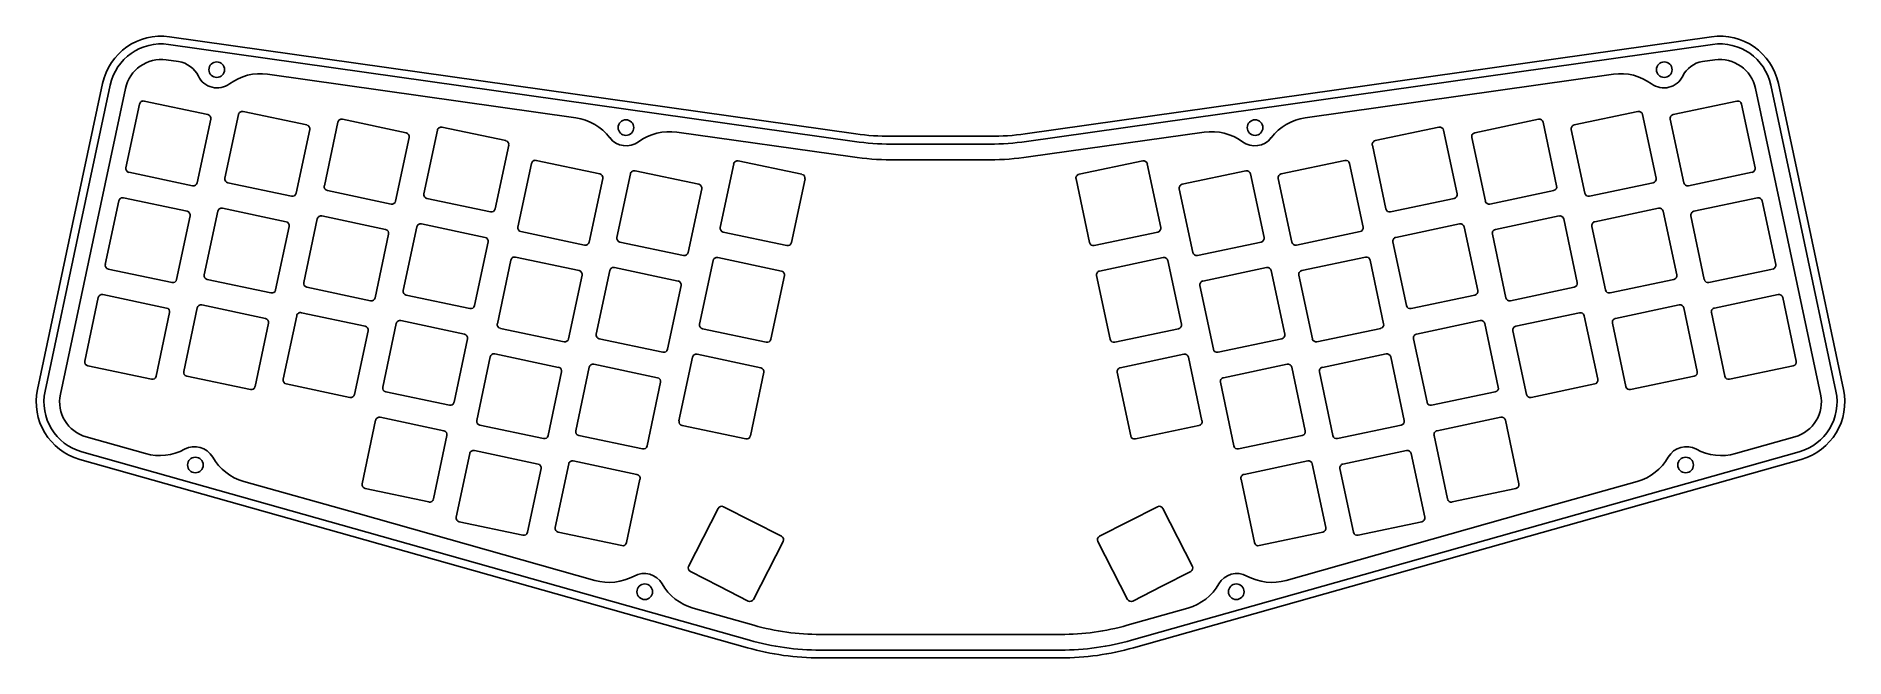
# Model space of a CAD drawing. Header units: millimetres. Extents: x -14 to 334, y -43 to 76.
import ezdxf

# ---------------------------------------------------------------- set-up
doc = ezdxf.new("R2010")
doc.units = ezdxf.units.MM
doc.header["$MEASUREMENT"] = 0
doc.layers.add('plate_outline', color=210, linetype='CONTINUOUS')

msp = doc.modelspace()

# ---------------------------------------------------------------- linework, layer by layer
at = {"layer": 'plate_outline', "linetype": 'Continuous'}
for p, q in [((13.81, 71.48), (11.45, 71.82)), ((306.45, 71.48), (308.8, 71.82)), ((-2.13, 39.3), (3.62, 66.34)), ((322.38, 39.3), (316.63, 66.34)), ((3.7, 51.1), (6.3, 63.32)), ((7.19, 63.9), (19.42, 61.3)), ((313.06, 63.9), (300.83, 61.3)), ((316.55, 51.1), (313.95, 63.32)), ((20, 60.41), (17.4, 48.19)), ((22.71, 49.1), (25.3, 61.33)), ((26.19, 61.91), (38.42, 59.31)), ((41.81, 47.6), (44.41, 59.82)), ((45.3, 60.4), (57.52, 57.8)), ((274.95, 60.4), (262.73, 57.8)), ((278.44, 47.6), (275.84, 59.82)), ((294.06, 61.91), (281.83, 59.31)), ((297.55, 49.1), (294.95, 61.33)), ((300.26, 60.41), (302.85, 48.19)), ((39, 58.42), (36.4, 46.19)), ((58.1, 56.91), (55.5, 44.69)), ((60.91, 46.09), (63.51, 58.32)), ((64.4, 58.9), (76.63, 56.3)), ((255.85, 58.9), (243.62, 56.3)), ((259.34, 46.09), (256.74, 58.32)), ((262.15, 56.91), (264.75, 44.69)), ((281.25, 58.42), (283.85, 46.19)), ((77.21, 55.41), (74.61, 43.18)), ((82.47, 52.5), (94.69, 49.9)), ((121.3, 52.43), (133.53, 49.83)), ((198.95, 52.43), (186.73, 49.83)), ((237.79, 52.5), (225.56, 49.9)), ((243.05, 55.41), (245.64, 43.18)), ((16.51, 47.61), (4.28, 50.21)), ((78.98, 39.7), (81.58, 51.92)), ((95.27, 49.01), (92.67, 36.79)), ((97.98, 37.7), (100.58, 49.93)), ((101.47, 50.51), (113.7, 47.91)), ((117.81, 39.62), (120.41, 51.85)), ((134.11, 48.94), (131.51, 36.71)), ((186.15, 48.94), (188.75, 36.71)), ((202.44, 39.62), (199.84, 51.85)), ((218.78, 50.51), (206.56, 47.91)), ((222.27, 37.7), (219.67, 49.93)), ((224.98, 49.01), (227.58, 36.79)), ((241.27, 39.7), (238.67, 51.92)), ((303.74, 47.61), (315.97, 50.21)), ((3.24, 45.32), (15.47, 42.72)), ((35.51, 45.61), (23.28, 48.21)), ((54.61, 44.11), (42.39, 46.71)), ((73.72, 42.6), (61.49, 45.2)), ((114.27, 47.02), (111.67, 34.79)), ((205.98, 47.02), (208.58, 34.79)), ((246.53, 42.6), (258.76, 45.2)), ((265.64, 44.11), (277.87, 46.71)), ((284.74, 45.61), (296.97, 48.21)), ((317.01, 45.32), (304.78, 42.72)), ((-0.25, 32.51), (2.35, 44.74)), ((16.05, 41.83), (13.45, 29.6)), ((18.75, 30.52), (21.35, 42.74)), ((22.24, 43.32), (34.47, 40.72)), ((41.35, 41.82), (53.57, 39.22)), ((278.91, 41.82), (266.68, 39.22)), ((298.01, 43.32), (285.78, 40.72)), ((301.5, 30.52), (298.9, 42.74)), ((304.21, 41.83), (306.8, 29.6)), ((320.5, 32.51), (317.9, 44.74)), ((-2.13, 39.3), (-8.87, 7.56)), ((35.05, 39.83), (32.45, 27.61)), ((37.86, 29.01), (40.46, 41.24)), ((54.15, 38.33), (51.55, 26.1)), ((56.96, 27.51), (59.56, 39.73)), ((60.45, 40.31), (72.68, 37.71)), ((91.78, 36.21), (79.56, 38.81)), ((130.62, 36.13), (118.39, 38.73)), ((189.64, 36.13), (201.86, 38.73)), ((228.47, 36.21), (240.7, 38.81)), ((259.8, 40.31), (247.57, 37.71)), ((263.29, 27.51), (260.69, 39.73)), ((266.1, 38.33), (268.7, 26.1)), ((282.39, 29.01), (279.79, 41.24)), ((285.21, 39.83), (287.8, 27.61)), ((322.38, 39.3), (329.13, 7.56)), ((73.26, 36.82), (70.66, 24.6)), ((110.78, 34.21), (98.56, 36.81)), ((209.47, 34.21), (221.7, 36.81)), ((247, 36.82), (249.59, 24.6)), ((12.56, 29.02), (0.33, 31.62)), ((75.03, 21.11), (77.63, 33.34)), ((78.52, 33.92), (90.74, 31.32)), ((94.03, 19.12), (96.63, 31.34)), ((97.52, 31.92), (109.74, 29.32)), ((113.86, 21.04), (116.46, 33.26)), ((117.35, 33.84), (129.58, 31.24)), ((202.9, 33.84), (190.68, 31.24)), ((206.39, 21.04), (203.79, 33.26)), ((222.73, 31.92), (210.51, 29.32)), ((226.22, 19.12), (223.62, 31.34)), ((241.74, 33.92), (229.51, 31.32)), ((245.22, 21.11), (242.62, 33.34)), ((307.69, 29.02), (319.92, 31.62)), ((31.56, 27.03), (19.33, 29.63)), ((50.66, 25.52), (38.44, 28.12)), ((91.32, 30.43), (88.72, 18.2)), ((110.32, 28.43), (107.72, 16.21)), ((130.15, 30.35), (127.56, 18.13)), ((190.1, 30.35), (192.7, 18.13)), ((209.93, 28.43), (212.53, 16.21)), ((228.93, 30.43), (231.53, 18.2)), ((269.59, 25.52), (281.82, 28.12)), ((288.69, 27.03), (300.92, 29.63)), ((-4.2, 13.93), (-1.6, 26.15)), ((-0.71, 26.73), (11.52, 24.13)), ((18.29, 24.74), (30.52, 22.14)), ((69.77, 24.02), (57.54, 26.62)), ((250.48, 24.02), (262.71, 26.62)), ((301.96, 24.74), (289.73, 22.14)), ((320.96, 26.73), (308.73, 24.13)), ((324.45, 13.93), (321.85, 26.15)), ((12.1, 23.24), (9.5, 11.02)), ((14.8, 11.93), (17.4, 24.16)), ((31.1, 21.25), (28.5, 9.02)), ((33.91, 10.43), (36.51, 22.65)), ((37.4, 23.23), (49.62, 20.63)), ((53.01, 8.92), (55.61, 21.15)), ((56.5, 21.73), (68.73, 19.13)), ((263.75, 21.73), (251.52, 19.13)), ((267.24, 8.92), (264.64, 21.15)), ((282.86, 23.23), (270.63, 20.63)), ((286.34, 10.43), (283.74, 22.65)), ((289.16, 21.25), (291.75, 9.02)), ((305.45, 11.93), (302.85, 24.16)), ((308.16, 23.24), (310.75, 11.02)), ((50.2, 19.74), (47.6, 7.52)), ((69.31, 18.24), (66.71, 6.01)), ((87.83, 17.62), (75.61, 20.22)), ((106.83, 15.63), (94.61, 18.23)), ((126.67, 17.55), (114.44, 20.15)), ((193.59, 17.55), (205.81, 20.15)), ((213.42, 15.63), (225.65, 18.23)), ((232.42, 17.62), (244.65, 20.22)), ((250.95, 18.24), (253.55, 6.01)), ((270.05, 19.74), (272.65, 7.52)), ((71.08, 2.53), (73.68, 14.75)), ((74.57, 15.33), (86.79, 12.73)), ((109.91, 2.45), (112.51, 14.68)), ((113.4, 15.26), (125.63, 12.66)), ((206.85, 15.26), (194.63, 12.66)), ((210.34, 2.45), (207.74, 14.68)), ((245.69, 15.33), (233.46, 12.73)), ((249.17, 2.53), (246.58, 14.75)), ((8.61, 10.44), (-3.62, 13.04)), ((27.61, 8.44), (15.38, 11.04)), ((87.37, 11.84), (84.77, -0.38)), ((90.08, 0.53), (92.68, 12.76)), ((93.57, 13.34), (105.79, 10.74)), ((126.2, 11.77), (123.61, -0.46)), ((194.05, 11.77), (196.65, -0.46)), ((226.69, 13.34), (214.46, 10.74)), ((230.17, 0.53), (227.57, 12.76)), ((232.88, 11.84), (235.48, -0.38)), ((292.64, 8.44), (304.87, 11.04)), ((311.64, 10.44), (323.87, 13.04)), ((46.71, 6.94), (34.49, 9.54)), ((65.82, 5.43), (53.59, 8.03)), ((106.37, 9.85), (103.77, -2.38)), ((213.88, 9.85), (216.48, -2.38)), ((254.43, 5.43), (266.66, 8.03)), ((273.54, 6.94), (285.77, 9.54)), ((49.06, -9.66), (51.66, 2.56)), ((52.55, 3.14), (64.78, 0.54)), ((83.88, -0.96), (71.66, 1.64)), ((122.72, -1.04), (110.49, 1.56)), ((197.54, -1.04), (209.76, 1.56)), ((236.37, -0.96), (248.6, 1.64)), ((267.7, 3.14), (255.47, 0.54)), ((271.19, -9.66), (268.59, 2.56)), ((-3.93, -0.64), (7.47, -3.86)), ((65.36, -0.35), (62.76, -12.57)), ((70.62, -3.25), (82.84, -5.85)), ((102.88, -2.96), (90.66, -0.36)), ((217.37, -2.96), (229.6, -0.36)), ((249.64, -3.25), (237.41, -5.85)), ((254.9, -0.35), (257.5, -12.57)), ((312.78, -3.86), (324.18, -0.64)), ((67.13, -16.06), (69.73, -3.83)), ((83.42, -6.74), (80.82, -18.97)), ((86.13, -18.05), (88.73, -5.82)), ((89.62, -5.25), (101.84, -7.85)), ((230.64, -5.25), (218.41, -7.85)), ((234.12, -18.05), (231.52, -5.82)), ((236.83, -6.74), (239.43, -18.97)), ((253.12, -16.06), (250.53, -3.83)), ((102.42, -8.74), (99.82, -20.96)), ((217.83, -8.74), (220.43, -20.96)), ((61.87, -13.15), (49.64, -10.55)), ((258.38, -13.15), (270.61, -10.55)), ((79.93, -19.55), (67.71, -16.95)), ((111.76, -25.52), (117.43, -14.38)), ((118.44, -14.05), (129.58, -19.73)), ((201.81, -14.05), (190.67, -19.73)), ((208.5, -25.52), (202.82, -14.38)), ((240.32, -19.55), (252.55, -16.95)), ((98.93, -21.54), (86.71, -18.94)), ((129.91, -20.74), (124.23, -31.87)), ((190.35, -20.74), (196.02, -31.87)), ((221.32, -21.54), (233.55, -18.94)), ((117.65, -29.36), (112.09, -26.53)), ((202.6, -29.36), (208.17, -26.53)), ((123.22, -32.2), (117.65, -29.36)), ((197.03, -32.2), (202.6, -29.36))]:
    msp.add_line(p, q, dxfattribs=at)
for points in [[(176.4, 57.61, -0.035181), (169.6, 57.13), (150.65, 57.13, -0.035181), (143.85, 57.61), (12.08, 76.27, 0.39421), (-0.78, 67.28), (-6.53, 40.24), (-13.27, 8.49, 0.395079), (-5.15, -4.97), (47.08, -19.72), (123.06, -41.17, 0.068911), (137.05, -43.11), (160.13, -43.11), (183.2, -43.11, 0.068911), (197.2, -41.17), (273.17, -19.72), (325.4, -4.97, 0.395079), (333.53, 8.49), (326.78, 40.24), (321.03, 67.28, 0.39421), (308.17, 76.27)], [(176.61, 56.13, -0.035181), (169.6, 55.63), (150.65, 55.63, -0.035181), (143.64, 56.13), (11.87, 74.79, 0.39421), (0.69, 66.96), (-5.06, 39.92), (-11.81, 8.18, 0.395079), (-4.74, -3.52), (47.49, -18.27), (123.46, -39.73, 0.068911), (137.05, -41.61), (160.13, -41.61), (183.2, -41.61, 0.068911), (196.79, -39.73), (272.76, -18.27), (325, -3.52, 0.395079), (332.06, 8.18), (325.31, 39.92), (319.57, 66.96, 0.39421), (308.38, 74.79)]]:
    msp.add_lwpolyline(points, format="xyb", close=True, dxfattribs=at)
for points in [[(90.09, 60.68), (30.92, 69.06)], [(289.34, 69.06), (230.17, 60.68)], [(26.33, -9.18), (48.3, -15.39), (93.77, -28.22)], [(226.48, -28.22), (271.95, -15.39), (293.92, -9.18)]]:
    msp.add_lwpolyline(points, dxfattribs=at)
for points in [[(210.76, 57.93), (177.03, 53.16, -0.035181), (169.6, 52.63), (150.65, 52.63, -0.035181), (143.22, 53.16), (109.49, 57.93)], [(112.63, -33.55), (124.28, -36.84, 0.068911), (137.05, -38.61), (160.13, -38.61), (183.2, -38.61, 0.068911), (195.97, -36.84), (207.62, -33.55)]]:
    msp.add_lwpolyline(points, format="xyb", dxfattribs=at)
for centre in [(21.15, 69.94), (299.11, 69.94), (99.72, 58.81), (220.53, 58.81), (17.04, -6.04), (303.21, -6.04), (103.34, -30.41), (216.92, -30.41)]:
    msp.add_circle(centre, 1.5, dxfattribs=at)
for centre, radius, start, end in [((10.47, 64.88), 7, 81.9405, 168), ((13.11, 66.53), 5, 25.6895, 81.9405), ((307.15, 66.53), 5, 98.0595, 154.3105), ((309.78, 64.88), 7, 12, 98.0595), ((21.22, 70.43), 4, 205.6895, 306.3558), ((29.52, 59.16), 10, 81.9405, 126.3558), ((290.74, 59.16), 10, 53.6442, 98.0595), ((299.04, 70.43), 4, 233.6442, 334.3105), ((7.04, 63.17), 0.75, 78, 168), ((313.22, 63.17), 0.75, 12, 102), ((19.26, 60.57), 0.75, 348, 78), ((26.04, 61.17), 0.75, 78, 168), ((38.26, 58.57), 0.75, 348, 78), ((45.14, 59.67), 0.75, 78, 168), ((88.69, 50.78), 10, 37.5252, 81.9405), ((231.57, 50.78), 10, 98.0595, 142.4748), ((275.11, 59.67), 0.75, 12, 102), ((281.99, 58.57), 0.75, 102, 192), ((294.22, 61.17), 0.75, 12, 102), ((300.99, 60.57), 0.75, 102, 192), ((57.37, 57.07), 0.75, 348, 78), ((64.25, 58.16), 0.75, 78, 168), ((76.47, 55.56), 0.75, 348, 78), ((99.79, 59.31), 4, 217.5252, 306.3558), ((108.09, 48.03), 10, 81.9405, 126.3558), ((212.17, 48.03), 10, 53.6442, 98.0595), ((220.46, 59.31), 4, 233.6442, 322.4748), ((243.78, 55.56), 0.75, 102, 192), ((256.01, 58.16), 0.75, 12, 102), ((262.88, 57.07), 0.75, 102, 192), ((82.31, 51.77), 0.75, 78, 168), ((121.14, 51.69), 0.75, 78, 168), ((199.11, 51.69), 0.75, 12, 102), ((237.94, 51.77), 0.75, 12, 102), ((4.44, 50.94), 0.75, 168, 258), ((23.44, 48.95), 0.75, 168, 258), ((94.54, 49.17), 0.75, 348, 78), ((101.31, 49.77), 0.75, 78, 168), ((133.37, 49.09), 0.75, 348, 78), ((186.88, 49.09), 0.75, 102, 192), ((218.94, 49.77), 0.75, 12, 102), ((225.71, 49.17), 0.75, 102, 192), ((296.81, 48.95), 0.75, 282, 12), ((315.81, 50.94), 0.75, 282, 12), ((3.09, 44.58), 0.75, 78, 168), ((16.66, 48.34), 0.75, 258, 348), ((35.67, 46.35), 0.75, 258, 348), ((42.54, 47.44), 0.75, 168, 258), ((61.65, 45.94), 0.75, 168, 258), ((113.54, 47.17), 0.75, 348, 78), ((206.71, 47.17), 0.75, 102, 192), ((258.6, 45.94), 0.75, 282, 12), ((277.71, 47.44), 0.75, 282, 12), ((284.59, 46.35), 0.75, 192, 282), ((303.59, 48.34), 0.75, 192, 282), ((317.17, 44.58), 0.75, 12, 102), ((15.31, 41.98), 0.75, 348, 78), ((22.09, 42.59), 0.75, 78, 168), ((41.19, 41.08), 0.75, 78, 168), ((54.77, 44.84), 0.75, 258, 348), ((73.87, 43.34), 0.75, 258, 348), ((246.38, 43.34), 0.75, 192, 282), ((265.48, 44.84), 0.75, 192, 282), ((279.06, 41.08), 0.75, 12, 102), ((298.17, 42.59), 0.75, 12, 102), ((304.94, 41.98), 0.75, 102, 192), ((34.31, 39.99), 0.75, 348, 78), ((53.42, 38.48), 0.75, 348, 78), ((60.3, 39.58), 0.75, 78, 168), ((79.71, 39.54), 0.75, 168, 258), ((118.55, 39.47), 0.75, 168, 258), ((201.71, 39.47), 0.75, 282, 12), ((240.54, 39.54), 0.75, 282, 12), ((259.96, 39.58), 0.75, 12, 102), ((266.83, 38.48), 0.75, 102, 192), ((285.94, 39.99), 0.75, 102, 192), ((72.52, 36.98), 0.75, 348, 78), ((91.94, 36.94), 0.75, 258, 348), ((98.71, 37.55), 0.75, 168, 258), ((110.94, 34.95), 0.75, 258, 348), ((130.77, 36.87), 0.75, 258, 348), ((189.48, 36.87), 0.75, 192, 282), ((209.31, 34.95), 0.75, 192, 282), ((221.54, 37.55), 0.75, 282, 12), ((228.31, 36.94), 0.75, 192, 282), ((247.73, 36.98), 0.75, 102, 192), ((0.49, 32.36), 0.75, 168, 258), ((78.36, 33.18), 0.75, 78, 168), ((90.59, 30.58), 0.75, 348, 78), ((97.36, 31.19), 0.75, 78, 168), ((117.19, 33.11), 0.75, 78, 168), ((203.06, 33.11), 0.75, 12, 102), ((222.89, 31.19), 0.75, 12, 102), ((229.66, 30.58), 0.75, 102, 192), ((241.89, 33.18), 0.75, 12, 102), ((319.77, 32.36), 0.75, 282, 12), ((12.71, 29.76), 0.75, 258, 348), ((19.49, 30.36), 0.75, 168, 258), ((38.59, 28.86), 0.75, 168, 258), ((109.59, 28.59), 0.75, 348, 78), ((129.42, 30.51), 0.75, 348, 78), ((190.83, 30.51), 0.75, 102, 192), ((210.66, 28.59), 0.75, 102, 192), ((281.66, 28.86), 0.75, 282, 12), ((300.76, 30.36), 0.75, 282, 12), ((307.54, 29.76), 0.75, 192, 282), ((-0.86, 26), 0.75, 78, 168), ((18.14, 24), 0.75, 78, 168), ((31.72, 27.76), 0.75, 258, 348), ((50.82, 26.26), 0.75, 258, 348), ((57.7, 27.35), 0.75, 168, 258), ((69.92, 24.75), 0.75, 258, 348), ((250.33, 24.75), 0.75, 192, 282), ((262.56, 27.35), 0.75, 282, 12), ((269.43, 26.26), 0.75, 192, 282), ((288.54, 27.76), 0.75, 192, 282), ((302.12, 24), 0.75, 12, 102), ((321.12, 26), 0.75, 12, 102), ((11.36, 23.4), 0.75, 348, 78), ((30.36, 21.4), 0.75, 348, 78), ((37.24, 22.5), 0.75, 78, 168), ((56.35, 20.99), 0.75, 78, 168), ((75.76, 20.96), 0.75, 168, 258), ((114.6, 20.88), 0.75, 168, 258), ((205.66, 20.88), 0.75, 282, 12), ((244.49, 20.96), 0.75, 282, 12), ((263.91, 20.99), 0.75, 12, 102), ((283.01, 22.5), 0.75, 12, 102), ((289.89, 21.4), 0.75, 102, 192), ((308.89, 23.4), 0.75, 102, 192), ((49.47, 19.9), 0.75, 348, 78), ((68.57, 18.39), 0.75, 348, 78), ((87.99, 18.36), 0.75, 258, 348), ((94.76, 18.96), 0.75, 168, 258), ((126.82, 18.28), 0.75, 258, 348), ((193.43, 18.28), 0.75, 192, 282), ((225.49, 18.96), 0.75, 282, 12), ((232.26, 18.36), 0.75, 192, 282), ((251.68, 18.39), 0.75, 102, 192), ((270.78, 19.9), 0.75, 102, 192), ((-3.46, 13.77), 0.75, 168, 258), ((74.41, 14.6), 0.75, 78, 168), ((106.99, 16.36), 0.75, 258, 348), ((113.24, 14.52), 0.75, 78, 168), ((207.01, 14.52), 0.75, 12, 102), ((213.26, 16.36), 0.75, 192, 282), ((245.84, 14.6), 0.75, 12, 102), ((323.72, 13.77), 0.75, 282, 12), ((8.76, 11.17), 0.75, 258, 348), ((15.54, 11.78), 0.75, 168, 258), ((34.64, 10.27), 0.75, 168, 258), ((86.64, 12), 0.75, 348, 78), ((93.41, 12.6), 0.75, 78, 168), ((105.64, 10.01), 0.75, 348, 78), ((125.47, 11.92), 0.75, 348, 78), ((194.78, 11.92), 0.75, 102, 192), ((214.61, 10.01), 0.75, 102, 192), ((226.84, 12.6), 0.75, 12, 102), ((233.61, 12), 0.75, 102, 192), ((285.61, 10.27), 0.75, 282, 12), ((304.71, 11.78), 0.75, 282, 12), ((311.49, 11.17), 0.75, 192, 282), ((-2.03, 6.1), 7, 168, 254.2317), ((27.76, 9.18), 0.75, 258, 348), ((46.87, 7.67), 0.75, 258, 348), ((53.75, 8.77), 0.75, 168, 258), ((266.51, 8.77), 0.75, 282, 12), ((273.38, 7.67), 0.75, 192, 282), ((292.49, 9.18), 0.75, 192, 282), ((322.28, 6.1), 7, 285.7683, 12), ((65.97, 6.17), 0.75, 258, 348), ((254.28, 6.17), 0.75, 192, 282), ((52.4, 2.41), 0.75, 78, 168), ((64.62, -0.19), 0.75, 348, 78), ((71.81, 2.37), 0.75, 168, 258), ((90.81, 0.38), 0.75, 168, 258), ((110.65, 2.3), 0.75, 168, 258), ((209.61, 2.3), 0.75, 282, 12), ((229.44, 0.38), 0.75, 282, 12), ((248.44, 2.37), 0.75, 282, 12), ((255.63, -0.19), 0.75, 102, 192), ((267.86, 2.41), 0.75, 12, 102), ((10.19, 5.77), 10, 254.2317, 298.647), ((16.9, -6.52), 4, 29.8164, 118.647), ((70.46, -3.99), 0.75, 78, 168), ((84.04, -0.23), 0.75, 258, 348), ((103.04, -2.22), 0.75, 258, 348), ((122.87, -0.3), 0.75, 258, 348), ((197.38, -0.3), 0.75, 192, 282), ((217.21, -2.22), 0.75, 192, 282), ((236.21, -0.23), 0.75, 192, 282), ((249.79, -3.99), 0.75, 12, 102), ((303.35, -6.52), 4, 61.353, 150.1836), ((310.06, 5.77), 10, 241.353, 285.7683), ((29.05, 0.44), 10, 209.8164, 254.2317), ((82.69, -6.59), 0.75, 348, 78), ((89.46, -5.98), 0.75, 78, 168), ((230.79, -5.98), 0.75, 12, 102), ((237.57, -6.59), 0.75, 102, 192), ((291.2, 0.44), 10, 285.7683, 330.1836), ((49.8, -9.82), 0.75, 168, 258), ((101.69, -8.58), 0.75, 348, 78), ((218.56, -8.58), 0.75, 102, 192), ((270.46, -9.82), 0.75, 282, 12), ((62.02, -12.42), 0.75, 258, 348), ((258.23, -12.42), 0.75, 192, 282), ((67.86, -16.21), 0.75, 168, 258), ((118.1, -14.72), 0.75, 63, 153), ((202.15, -14.72), 0.75, 27, 117), ((252.39, -16.21), 0.75, 282, 12), ((80.09, -18.81), 0.75, 258, 348), ((86.86, -18.21), 0.75, 168, 258), ((129.24, -20.4), 0.75, 333, 63), ((191.01, -20.4), 0.75, 117, 207), ((233.39, -18.21), 0.75, 282, 12), ((240.16, -18.81), 0.75, 192, 282), ((99.09, -20.81), 0.75, 258, 348), ((221.16, -20.81), 0.75, 192, 282), ((96.49, -18.6), 10, 254.2317, 298.647), ((103.2, -30.89), 4, 29.8164, 118.647), ((112.43, -25.86), 0.75, 153, 243), ((207.83, -25.86), 0.75, 297, 27), ((217.05, -30.89), 4, 61.353, 150.1836), ((223.76, -18.6), 10, 241.353, 285.7683), ((115.35, -23.93), 10, 209.8164, 254.2317), ((204.91, -23.93), 10, 285.7683, 330.1836), ((123.56, -31.53), 0.75, 243, 333), ((196.69, -31.53), 0.75, 207, 297)]:
    msp.add_arc(centre, radius, start, end, dxfattribs=at)

doc.saveas('drawing.dxf')
